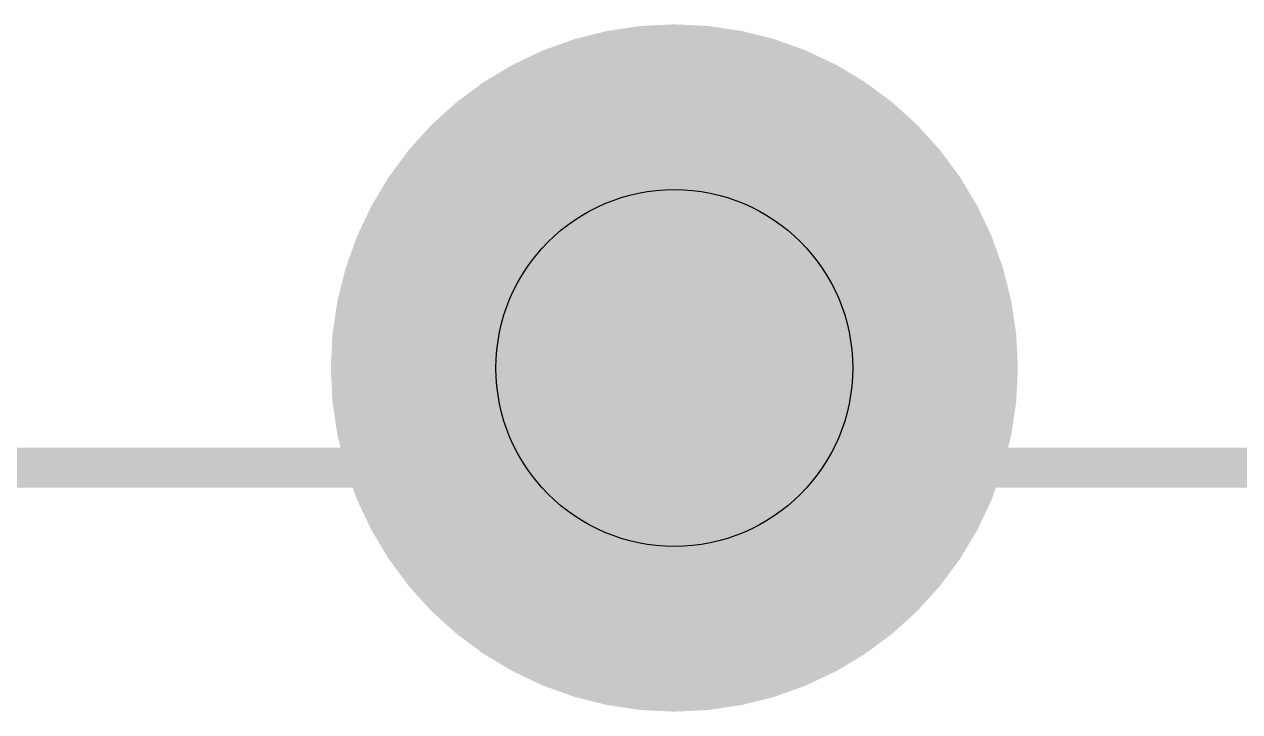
# Model space of a CAD drawing. Extents: x -38 to 69, y -24 to 44.
# Drawn here: x 11.29 to 17.49, y 18.82 to 22.33 of the extents above; entities that cross this region are included whole.
import ezdxf

# ---------------------------------------------------------------- set-up
doc = ezdxf.new("R2010")
doc.units = 0
for name, color, linetype in [('17', 110, 'CONTINUOUS'), ('21', 41, 'CONTINUOUS'), ('29', 253, 'CONTINUOUS'), ('30', 253, 'CONTINUOUS'), ('44', 253, 'CONTINUOUS'), ('51', 53, 'CONTINUOUS')]:
    doc.layers.add(name, color=color, linetype=linetype)

# ---------------------------------------------------------------- blocks, each defined once
blk = doc.blocks.new('ROUNDP')
at = {"const_width": 0.5}
blk.add_lwpolyline([(0, -0.25, 1), (0, 0.25, 1), (0, -0.25)], format="xyb", dxfattribs=at)

msp = doc.modelspace()

# ---------------------------------------------------------------- linework, layer by layer
at = {"layer": '21', "const_width": 0.2032}
for points in [[(10.795, 20.066), (13.335, 20.066)], [(15.875, 20.066), (18.415, 20.066)]]:
    msp.add_lwpolyline(points, dxfattribs=at)
at = {"layer": '21', "const_width": 0.1016}
for points in [[(13.335, 20.0152, 1), (13.335, 20.1168)], [(15.875, 20.1168, 1), (15.875, 20.0152)]]:
    msp.add_lwpolyline(points, format="xyb", dxfattribs=at)
at = {"layer": '44'}
msp.add_circle((14.605, 20.574), 0.91, dxfattribs=at)
at = {"layer": '51', "const_width": 0.2032}
msp.add_lwpolyline([(28.7782, 20.066), (5.5118, 20.066)], dxfattribs=at)

# ---------------------------------------------------------------- block references
at = {"layer": '17', "xscale": 3.302, "yscale": 3.302}
msp.add_blockref('ROUNDP', (14.605, 20.574), dxfattribs=at)
msp.add_blockref('ROUNDP', (14.605, 20.574), dxfattribs=at)
at = {"layer": '29', "xscale": 3.5052, "yscale": 3.5052}
msp.add_blockref('ROUNDP', (14.605, 20.574), dxfattribs=at)
at = {"layer": '30', "xscale": 3.5052, "yscale": 3.5052}
msp.add_blockref('ROUNDP', (14.605, 20.574), dxfattribs=at)

doc.saveas('drawing.dxf')
